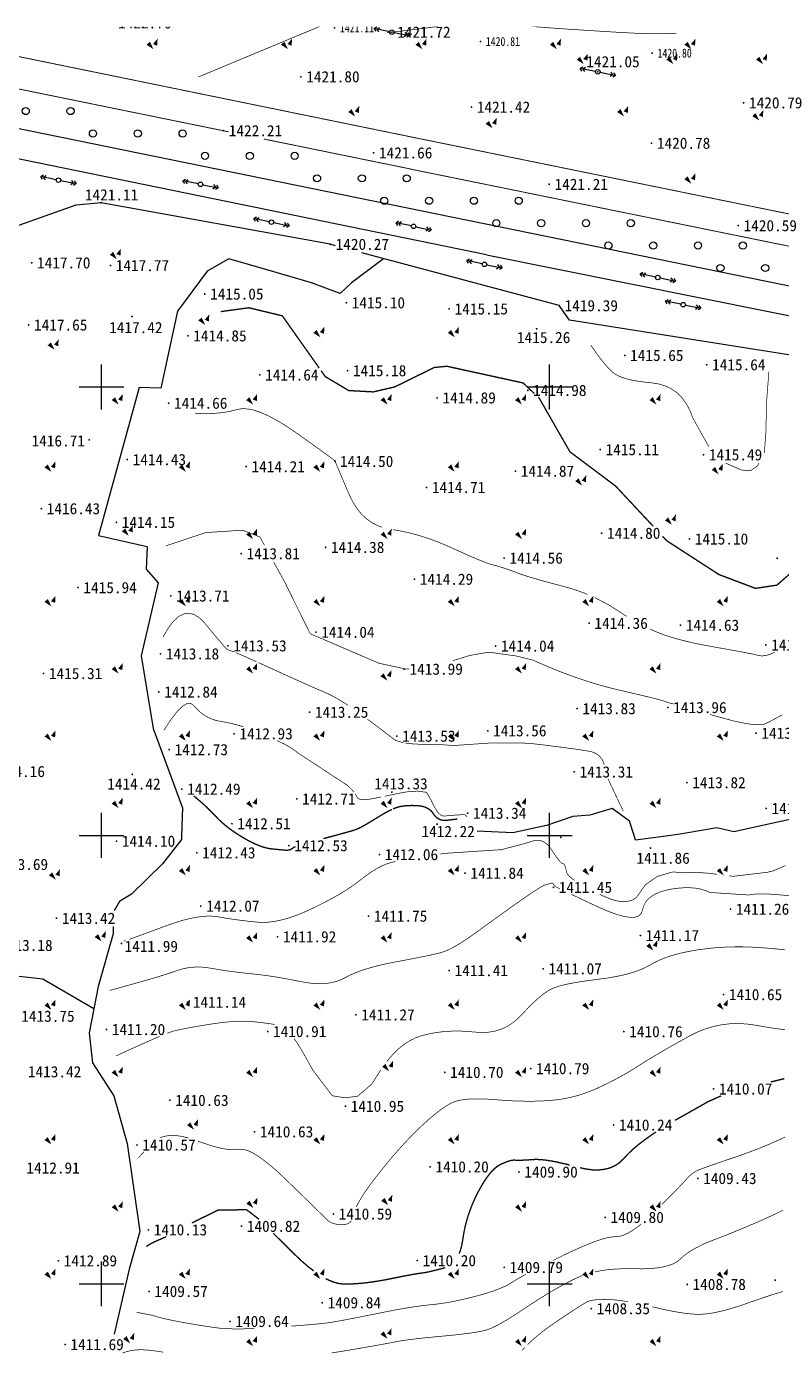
# Model space of a CAD drawing. Header units: inches. Extents: x -2316 to 955, y -265 to 742.
# Drawn here: x 313.5 to 482, y 446.5 to 742 of the extents above; entities that cross this region are included whole.
import ezdxf
from ezdxf.enums import TextEntityAlignment as Align
from ezdxf.xclip import XClip

# ---------------------------------------------------------------- set-up
doc = ezdxf.new("R2010")
doc.units = ezdxf.units.IN
doc.header["$LTSCALE"] = 1000
doc.header["$MEASUREMENT"] = 0
doc.header["$XCLIPFRAME"] = 0
doc.layers.add('GCD', color=8, linetype='Continuous')
doc.layers.add('周边地形图', color=8, linetype='Continuous')
doc.styles.add('HZ', font='', dxfattribs={"width": 0.8})
doc.styles.get("Standard").update_dxf_attribs({"font": ''})
doc.styles.get('HZ').set_extended_font_data('SimSun')
doc.styles.get('Standard').set_extended_font_data('SimSun')

# ---------------------------------------------------------------- blocks, each defined once
blk = doc.blocks.new('gc013a')
at = {"linetype": 'Continuous'}
blk.add_line((0.5, 0), (4, 0), dxfattribs=at)
at = {"linetype": 'Continuous', "flags": 128}
for points in [[(2.88, 0.5), (3.38, 0), (2.88, -0.5)], [(3.5, 0.5), (4, 0), (3.5, -0.5)]]:
    blk.add_lwpolyline(points, dxfattribs=at)
blk = doc.blocks.new('gc170')
at = {"linetype": 'Continuous'}
blk.add_circle((0, 0), 0.5, dxfattribs=at)
blk = doc.blocks.new('gc090')
for points in [[(-1.02, 0.41, 1, 0, 0), (0.15, -0.9, 0, 0, 0)], [(1.07, 1.45, 0, 1, 0), (0.52, 0.05, 1, 1, 0)]]:
    blk.add_lwpolyline(points, format="xyseb")
blk = doc.blocks.new('gc122')
blk.add_circle((0, 0), 0.8)
blk = doc.blocks.new('GC200')
at = {"linetype": 'Continuous', "const_width": 0.2, "flags": 128}
blk.add_lwpolyline([(-0.1, 0, 1), (0.1, 0, 1)], format="xyb", close=True, dxfattribs=at)
blk = doc.blocks.new('xzdxt')
at = {"layer": '周边地形图'}
for p, q in [((-48.25, 24.5), (-48.25, 34.5)), ((51.75, 24.5), (51.75, 34.5)), ((-53.25, 29.5), (-43.25, 29.5)), ((46.75, 29.5), (56.75, 29.5)), ((-48.25, -75.5), (-48.25, -65.5)), ((51.75, -75.5), (51.75, -65.5)), ((-53.25, -70.5), (-43.25, -70.5)), ((46.75, -70.5), (56.75, -70.5)), ((-48.25, -175.5), (-48.25, -165.5)), ((51.75, -175.5), (51.75, -165.5)), ((-53.25, -170.5), (-43.25, -170.5)), ((46.75, -170.5), (56.75, -170.5))]:
    blk.add_line(p, q, dxfattribs=at)
for points, const_width in [([(-26.62, 98.63), (10.5, 114.07), (68.3, 131.17)], 0.15), ([(60.94, 38.83), (61.61, 37.85), (62.25, 36.94), (62.88, 36.1), (63.48, 35.33), (64.06, 34.62), (64.62, 33.98), (65.16, 33.4), (65.67, 32.9), (66.25, 32.44), (66.98, 32.03), (67.86, 31.66), (68.89, 31.33), (70.07, 31.04), (71.39, 30.79), (72.87, 30.59), (74.49, 30.42), (76.12, 30.17), (77.62, 29.71), (78.97, 29.05), (80.19, 28.18), (81.28, 27.09), (82.22, 25.81), (83.03, 24.31), (83.7, 22.6), (84.4, 21.32)], 0.15), ([(99.65, 14.76), (99.99, 19.21), (100.16, 26.22), (100.67, 32.89)], 0.15), ([(84.4, 21.32), (87.24, 16.24)], 0.15), ([(91.05, 12.51), (94.58, 10.97), (96.57, 10.83), (98.11, 11.86), (98.46, 12.51)], 0.15), ([(-33.9, -5.95), (-24.97, -2.97), (-16.8, -2.44), (-12.89, -3.95), (-11.87, -5.8)], 0.15), ([(-9.81, -9.55), (-7, -14.65)], 0.15), ([(-7.05, -14.65), (-1.66, -25.54), (1.06, -26.7)], 0.15), ([(-34.49, -26.22), (-33.34, -24.26), (-32.19, -22.75), (-31.03, -21.7), (-29.86, -21.1), (-28.69, -20.96), (-27.5, -21.28), (-26.31, -22.05), (-25.11, -23.27), (-23.99, -24.63), (-23, -25.81), (-22.16, -26.81), (-21.47, -27.63), (-20.92, -28.27), (-20.51, -28.73), (-20.25, -29.01), (-20.14, -29.11), (-20.08, -29.12), (-20.01, -29.14), (-19.91, -29.16), (-19.79, -29.2), (-19.65, -29.24), (-19.48, -29.29), (-19.3, -29.35), (-19.09, -29.42), (-18.75, -29.54), (-18.56, -29.62)], 0.15), ([(1.16, -26.74), (13.97, -32.23)], 0.15), ([(-18.21, -29.77), (-18.18, -29.78), (-17.37, -30.13), (-16.32, -30.58), (-15.04, -31.16), (-13.67, -31.77)], 0.15), ([(-13.2, -31.98), (-11.77, -32.63), (-9.79, -33.53), (-7.76, -34.45), (-5.91, -35.29), (-4.22, -36.05), (-2.69, -36.74), (-1.33, -37.34), (-0.14, -37.86), (0.89, -38.31), (1.75, -38.68), (2.57, -39.04), (3.45, -39.49), (4.39, -40.02), (5.4, -40.62), (6.48, -41.31), (6.72, -41.47)], 0.15), ([(13.74, -32.13), (19.81, -33.42), (20.44, -33.39)], 0.15), ([(30.16, -31.55), (33.9, -30.38), (38.14, -29.64), (44.33, -30.49), (48.1, -31.44)], 0.15), ([(48.1, -31.44), (49.6, -32.11), (51.88, -33.08), (54.15, -34), (56.41, -34.85), (58.67, -35.64), (60.91, -36.37), (63.15, -37.04), (65.38, -37.64), (67.6, -38.18), (69.7, -38.66), (71.54, -39.09), (73.14, -39.47), (74.49, -39.8), (75.59, -40.07), (76.43, -40.3), (77.03, -40.47), (77.38, -40.58), (77.6, -40.67), (77.81, -40.75), (78.01, -40.82), (78.2, -40.88), (78.38, -40.94), (78.55, -40.98), (78.71, -41.02), (78.86, -41.05), (79.14, -41.12), (79.6, -41.24)], 0.15), ([(87.55, -43.53), (88.68, -43.86), (90.88, -44.47), (92.85, -44.98), (94.6, -45.37), (96.12, -45.64), (97.41, -45.8), (98.48, -45.84), (99.32, -45.76), (99.94, -45.58), (100.55, -45.27), (101.37, -44.84), (102.41, -44.29), (103.66, -43.62)], 0.15), ([(-34.28, -47.02), (-32.77, -44.72), (-31.43, -42.98), (-30.25, -41.78), (-29.23, -41.14), (-28.38, -41.04), (-27.69, -41.5), (-27.07, -42.2), (-26.42, -42.82), (-25.75, -43.37), (-25.06, -43.84), (-24.34, -44.24), (-23.6, -44.57), (-22.83, -44.82), (-22.04, -45), (-21.25, -45.14), (-20.51, -45.28), (-19.81, -45.43), (-19.15, -45.57), (-18.53, -45.72), (-17.95, -45.87), (-17.41, -46.02), (-16.91, -46.17), (-16.59, -46.28)], 0.15), ([(11.07, -44.57), (11.34, -44.77), (12.45, -45.59), (13.41, -46.31), (14.24, -46.93), (14.93, -47.46), (15.49, -47.88), (15.91, -48.21), (16.19, -48.43)], 0.15), ([(-9.04, -49.38), (-7.65, -50.03), (-6.39, -50.72), (-5.27, -51.44), (-4.39, -52.12)], 0.15), ([(16.19, -48.43), (17.38, -49.32), (19.04, -49.82)], 0.15), ([(19.04, -49.82), (19.12, -49.83)], 0.15), ([(19.54, -49.91), (19.75, -49.94), (20.69, -50.05), (21.86, -50.13), (23.27, -50.2), (24.9, -50.24), (26.76, -50.26), (28.61, -50.32), (30.23, -50.47), (30.49, -50.51)], 0.15), ([(30.23, -50.47), (38.85, -49.87), (44.77, -49.9)], 0.15), ([(44.77, -49.9), (45.34, -49.9), (46.68, -49.95), (48.24, -50.08), (50, -50.28), (51.8, -50.51), (53.45, -50.72), (54.97, -50.92), (56.33, -51.1), (57.56, -51.27), (58.65, -51.43), (59.59, -51.57), (60.39, -51.7), (61.08, -51.85), (61.7, -52.06), (62.25, -52.34), (62.72, -52.68), (63.13, -53.09), (63.46, -53.56), (63.72, -54.09), (63.91, -54.69), (63.93, -54.79)], 0.15), ([(-4.39, -52.12), (6.52, -59.27), (7.04, -59.73), (7.49, -60.17), (7.87, -60.58), (8.07, -60.81)], 0.15), ([(64.79, -57.89), (64.84, -58.04), (68.2, -65.15)], 0.15), ([(-27.65, -61.72), (-27.48, -61.86), (-26.85, -62.37), (-26.23, -62.89), (-25.61, -63.44), (-25, -63.99), (-24.4, -64.56), (-23.8, -65.15), (-23.21, -65.75), (-22.62, -66.37), (-22.02, -66.99), (-21.37, -67.59), (-20.68, -68.2), (-19.94, -68.79), (-19.15, -69.37), (-18.32, -69.94), (-17.46, -70.5)], 0.3), ([(8.35, -61.18), (8.44, -61.3), (8.62, -61.61), (8.74, -61.9), (8.88, -62.14), (9.12, -62.32), (9.48, -62.45), (9.95, -62.51), (10.53, -62.52), (11.22, -62.46), (12.01, -62.35), (12.92, -62.18), (13.84, -61.99), (14.12, -61.94)], 0.15), ([(14.92, -61.77), (15.4, -61.67), (16.05, -61.54), (16.6, -61.43), (16.92, -61.36)], 0.15), ([(16.92, -61.36), (19.69, -60.81), (22.24, -60.62), (24.28, -60.89)], 0.15), ([(24.28, -60.89), (25.3, -62.65), (25.46, -63), (25.63, -63.34), (25.81, -63.68), (25.99, -64.02), (26.18, -64.35), (26.38, -64.68), (26.58, -65.01), (26.79, -65.31), (27.01, -65.57), (27.23, -65.78), (27.45, -65.95), (27.68, -66.08), (27.91, -66.16), (28.15, -66.19), (28.39, -66.18), (28.64, -66.15), (28.9, -66.12), (29.17, -66.09), (29.46, -66.07), (29.75, -66.04), (30.06, -66.02), (30.38, -66), (30.71, -65.98), (31.03, -65.96), (31.31, -65.95), (31.55, -65.93), (31.75, -65.91), (31.91, -65.89), (32.03, -65.87), (32.11, -65.85), (32.16, -65.83), (32.19, -65.81), (32.23, -65.8), (32.28, -65.79), (32.34, -65.79), (32.42, -65.8), (32.51, -65.81), (32.61, -65.82), (32.72, -65.84), (32.84, -65.89), (32.96, -65.97), (33.1, -66.09), (33.25, -66.25), (33.33, -66.36)], 0.15), ([(3.96, -70.5), (4.92, -70.24), (5.92, -69.96), (6.76, -69.73), (7.45, -69.53), (7.99, -69.37), (8.39, -69.24), (8.74, -69.11), (9.15, -68.92), (9.63, -68.69), (10.18, -68.39), (10.79, -68.05), (11.47, -67.65), (12.21, -67.2), (13.02, -66.7), (13.83, -66.2), (14.6, -65.74), (15.31, -65.35), (15.97, -65), (16.55, -64.72)], 0.3), ([(16.8, -64.61), (17.13, -64.47), (17.63, -64.28), (18.08, -64.15), (18.52, -64.05), (18.98, -63.97), (19.47, -63.91), (19.98, -63.87), (20.51, -63.84), (21.07, -63.83), (21.66, -63.84), (22.26, -63.87), (22.86, -63.93), (23.42, -64.04), (23.93, -64.19), (24.4, -64.4), (24.82, -64.65), (25.2, -64.95), (25.54, -65.3), (25.83, -65.7), (26.11, -66.09), (26.43, -66.43), (26.77, -66.69), (27.15, -66.9), (27.55, -67.05), (27.99, -67.14), (28.45, -67.16), (28.95, -67.13), (29.43, -67.06), (29.87, -67.01), (30.26, -66.96), (30.61, -66.92), (30.91, -66.88), (31.16, -66.86)], 0.3), ([(-17.46, -70.5), (-17.45, -70.51), (-16.53, -71.06), (-15.6, -71.58), (-14.72, -72.04), (-13.88, -72.44), (-13.08, -72.78), (-12.32, -73.05), (-11.6, -73.26), (-10.92, -73.42), (-10.29, -73.51), (-9.7, -73.56), (-9.17, -73.61), (-8.69, -73.66), (-8.28, -73.7), (-7.92, -73.73), (-7.61, -73.76), (-7.37, -73.78), (-7.18, -73.8), (-7.03, -73.81), (-6.88, -73.82), (-6.73, -73.81), (-6.59, -73.79), (-6.46, -73.77), (-6.34, -73.74), (-6.22, -73.7), (-6.1, -73.65), (-5.99, -73.6), (-5.89, -73.54), (-5.79, -73.49), (-5.69, -73.43), (-5.59, -73.37), (-5.5, -73.31), (-5.42, -73.24), (-5.33, -73.18), (-5.16, -73.09), (-4.94, -73.01)], 0.3), ([(1.28, -71.23), (2.49, -70.9), (3.78, -70.55), (3.96, -70.5)], 0.3), ([(87.45, -83.22), (96.2, -83.79), (96.96, -83.65), (97.9, -83.57), (99.02, -83.54), (100.34, -83.56), (101.84, -83.65), (103.53, -83.79), (105.4, -83.99)], 0.15), ([(27.37, -74.66), (28.17, -74.52), (41.14, -73.67)], 0.15), ([(40.77, -73.81), (41.14, -73.67), (41.88, -73.44), (42.61, -73.24), (43.33, -73.07), (44.04, -72.89), (44.74, -72.7), (45.42, -72.52), (46.08, -72.33), (46.74, -72.14), (47.37, -71.95), (48, -71.75), (48.6, -71.61), (49.19, -71.59), (49.75, -71.67), (50.3, -71.88), (50.82, -72.19), (51.33, -72.62), (51.81, -73.17), (52.27, -73.82), (52.7, -74.49), (53.1, -75.08), (53.46, -75.58), (53.77, -75.99), (54.05, -76.31), (54.3, -76.55), (54.5, -76.7), (54.66, -76.77), (54.8, -76.82), (54.93, -76.91), (55.05, -77.06), (55.16, -77.26), (55.26, -77.51), (55.34, -77.82), (55.42, -78.17), (55.48, -78.57), (55.66, -79.03), (56.09, -79.56), (56.75, -80.14), (57.31, -80.54)], 0.15), ([(100.3, -78.73), (101.58, -78.42), (102.97, -77.85), (104.38, -77.2)], 0.15), ([(-39.6, -92.79), (-39.49, -92.75), (-38.21, -92.28), (-36.79, -91.76), (-35.22, -91.18), (-33.5, -90.55), (-31.75, -89.94), (-30.1, -89.44), (-28.55, -89.04), (-27.09, -88.75), (-25.74, -88.57), (-24.48, -88.49), (-23.32, -88.52), (-22.26, -88.65), (-21.24, -88.83), (-20.19, -89.01), (-19.12, -89.17), (-18.03, -89.32), (-16.91, -89.47), (-15.77, -89.61), (-14.6, -89.73), (-13.41, -89.85), (-12.17, -89.91), (-10.86, -89.84), (-9.47, -89.65), (-8.01, -89.34), (-6.48, -88.92), (-4.87, -88.37), (-3.2, -87.7), (-1.44, -86.91), (0.29, -86.06), (1.93, -85.23), (3.45, -84.41), (4.87, -83.6), (6.19, -82.8), (7.4, -82.01), (8.51, -81.23), (9.51, -80.46), (10.44, -79.73), (11.34, -79.08), (12.21, -78.49), (13.05, -77.98), (13.86, -77.54), (14.63, -77.17), (15.37, -76.87), (16.08, -76.64), (16.82, -76.45), (17.38, -76.32)], 0.15), ([(62.92, -83.64), (63.73, -84.03), (65.62, -84.79), (67.3, -85.21), (68.77, -85.28), (70.03, -85.01), (71.07, -84.4), (73.11, -81.52), (75.77, -79.65), (79.06, -78.68)], 0.15), ([(79.06, -78.68), (86.51, -78.86), (89.12, -79.18)], 0.15), ([(91.8, -79.51), (92.72, -79.62), (100.3, -78.73)], 0.15), ([(-46.42, -105.07), (-43.7, -104.33), (-41.23, -103.64), (-38.99, -103.01), (-37.01, -102.44), (-35.26, -101.92), (-33.76, -101.45), (-32.5, -101.04), (-31.48, -100.68), (-30.58, -100.39), (-29.66, -100.15), (-28.72, -99.99), (-27.77, -99.89), (-26.8, -99.85), (-25.81, -99.88), (-24.81, -99.97), (-23.79, -100.13), (-22.75, -100.31), (-21.68, -100.49), (-20.59, -100.65), (-19.48, -100.81), (-18.34, -100.96), (-17.17, -101.11), (-15.98, -101.24), (-14.77, -101.36), (-13.52, -101.5), (-12.24, -101.65), (-10.92, -101.83), (-9.56, -102.04), (-8.16, -102.27), (-6.73, -102.53), (-5.26, -102.81), (-3.75, -103.11), (-2.25, -103.37), (-0.84, -103.53), (0.51, -103.58), (1.78, -103.52), (2.97, -103.36), (4.1, -103.09), (5.14, -102.72), (6.12, -102.24), (7.11, -101.72), (8.22, -101.22), (9.43, -100.75), (10.76, -100.3), (12.21, -99.88), (13.76, -99.48), (15.43, -99.1), (17.2, -98.75), (18.97, -98.42), (20.59, -98.11), (22.07, -97.82), (23.4, -97.56), (24.6, -97.31), (25.65, -97.08), (26.56, -96.87), (27.33, -96.69), (28.06, -96.46), (28.87, -96.14), (29.76, -95.72), (30.72, -95.2), (31.76, -94.59), (32.88, -93.88), (34.07, -93.07), (35.34, -92.16), (36.64, -91.21), (37.93, -90.28), (39.2, -89.36), (40.45, -88.46), (41.69, -87.57), (42.91, -86.7), (44.12, -85.85), (45.31, -85.01), (46.43, -84.23), (47.44, -83.54), (48.33, -82.95), (49.1, -82.46), (49.75, -82.06), (50.29, -81.76), (50.7, -81.56), (51, -81.45), (51.23, -81.4), (51.43, -81.35), (51.61, -81.3), (51.77, -81.26), (51.9, -81.23), (52.02, -81.2), (52.11, -81.17), (52.18, -81.15), (52.23, -81.14), (52.28, -81.14), (52.33, -81.14), (52.38, -81.16), (52.43, -81.19), (52.48, -81.23), (52.52, -81.28), (52.56, -81.34), (52.6, -81.4), (52.64, -81.45), (52.67, -81.5), (52.7, -81.54), (52.73, -81.57), (52.75, -81.59), (52.77, -81.6), (52.78, -81.61), (52.79, -81.61), (52.81, -81.62), (52.82, -81.63), (52.83, -81.65), (52.83, -81.68), (52.84, -81.7), (52.85, -81.74), (52.86, -81.77), (53.01, -81.88), (53.46, -82.12), (54.06, -82.42)], 0.15), ([(56.59, -83.64), (58.22, -84.41), (60.15, -85.32), (62.38, -86.37), (64.62, -87.35), (66.58, -88.08), (68.26, -88.55), (69.66, -88.78), (70.78, -88.74), (71.63, -88.46), (72.2, -87.92), (72.48, -87.13), (72.72, -86.25), (73.12, -85.46), (73.68, -84.75), (74.42, -84.12), (75.32, -83.58), (76.38, -83.13), (77.62, -82.75), (79.02, -82.46), (80.46, -82.27), (81.82, -82.17), (83.09, -82.17), (84.27, -82.26), (85.37, -82.46), (86.38, -82.75), (87.31, -83.14), (87.45, -83.22)], 0.15), ([(-43.38, -94.09), (-42.81, -93.94)], 0.15), ([(-42.01, -93.69), (-39.49, -92.75)], 0.15), ([(15.46, -120.9), (15.81, -120.44), (16.98, -119.12), (18.19, -117.97), (19.43, -117), (20.7, -116.2), (22.01, -115.58), (23.35, -115.12), (24.72, -114.79), (26.12, -114.52), (27.54, -114.32), (28.99, -114.19), (30.47, -114.13), (31.97, -114.14), (33.51, -114.22), (35.06, -114.36), (36.6, -114.46), (38.07, -114.39), (39.47, -114.16), (40.81, -113.77), (42.07, -113.21), (43.27, -112.49), (44.4, -111.6), (45.46, -110.56), (46.47, -109.48), (47.42, -108.5), (48.32, -107.63), (49.17, -106.85), (49.97, -106.18), (50.72, -105.62), (51.41, -105.15), (52.06, -104.79), (52.77, -104.48), (53.65, -104.18), (54.7, -103.89), (55.92, -103.62), (57.31, -103.35), (58.87, -103.09), (60.61, -102.84), (62.51, -102.59), (64.44, -102.34), (66.23, -102.04), (67.9, -101.7), (69.43, -101.31), (70.82, -100.89), (72.09, -100.42), (73.23, -99.91), (74.23, -99.36), (75.21, -98.81), (76.29, -98.29), (77.46, -97.82), (78.72, -97.38), (80.08, -96.99), (81.53, -96.63), (83.08, -96.32), (84.71, -96.04), (86.4, -95.81), (88.09, -95.62), (89.78, -95.48), (91.47, -95.39), (93.16, -95.35), (94.86, -95.35), (96.56, -95.4), (98.26, -95.49), (99.91, -95.61), (101.45, -95.74), (102.89, -95.87), (104.23, -96.01)], 0.15), ([(-33.54, -114.62), (-32.82, -114.35), (-32.17, -114.14), (-31.59, -114), (-30.9, -113.84), (-30.08, -113.67), (-29.14, -113.48), (-28.07, -113.29), (-26.88, -113.08), (-25.57, -112.86), (-24.14, -112.63), (-22.68, -112.41), (-21.3, -112.23), (-19.99, -112.09), (-18.75, -112), (-17.59, -111.94), (-16.51, -111.93), (-15.5, -111.96), (-14.56, -112.02), (-13.68, -112.11), (-12.84, -112.21), (-12.04, -112.31), (-11.29, -112.41), (-10.57, -112.51), (-9.89, -112.62), (-9.68, -112.66)], 0.15), ([(-9.68, -112.66), (-9.56, -112.68)], 0.15), ([(81.92, -115.81), (82.95, -115.24), (84.72, -114.36), (86.51, -113.65), (88.34, -113.1), (90.18, -112.72), (92.05, -112.5), (93.95, -112.45), (95.87, -112.57), (97.82, -112.85), (99.69, -113.18), (101.38, -113.46), (102.9, -113.67), (104.24, -113.82)], 0.15), ([(-44.96, -119.65), (-42.41, -118.48), (-40.13, -117.45), (-38.12, -116.56), (-36.39, -115.8), (-35.27, -115.32)], 0.15), ([(-5.28, -115.78), (-4.56, -116.81), (-3.75, -118.11), (-2.9, -119.58), (-2.06, -121.09), (-1.27, -122.51), (-1.04, -122.91), (3.27, -128.57), (6.22, -129.02), (8.92, -128.65), (12.06, -125.97), (12.53, -125.24), (13.56, -123.59), (14.12, -122.76)], 0.15), ([(8.61, -153.37), (9.01, -152.56), (9.6, -151.53), (10.33, -150.38), (11.21, -149.1), (12.24, -147.7), (13.41, -146.18), (14.65, -144.63), (15.86, -143.14), (17.05, -141.73), (18.23, -140.39), (19.38, -139.12), (20.52, -137.92), (21.63, -136.78), (22.73, -135.72), (23.78, -134.73), (24.79, -133.83), (25.75, -133.02), (26.65, -132.29), (27.5, -131.64), (28.3, -131.08), (29.05, -130.6), (29.75, -130.21), (30.49, -129.9), (31.37, -129.64), (32.39, -129.45), (33.55, -129.32), (34.84, -129.26), (36.27, -129.25), (37.85, -129.31), (39.56, -129.43), (41.31, -129.56), (43, -129.67), (44.64, -129.74), (46.23, -129.77), (47.75, -129.78), (49.23, -129.75), (50.64, -129.69), (52, -129.6), (53.33, -129.46), (54.64, -129.27), (55.94, -129.02), (57.23, -128.72), (58.5, -128.36), (59.76, -127.95), (61.01, -127.47), (62.25, -126.95), (63.47, -126.38), (64.67, -125.8), (65.86, -125.2), (67.03, -124.58), (68.18, -123.94), (69.32, -123.28), (70.44, -122.61), (71.54, -121.91), (72.67, -121.19), (73.89, -120.44), (75.19, -119.66), (76.58, -118.84), (78.04, -117.99), (79.59, -117.11), (81.23, -116.19), (81.92, -115.81)], 0.15), ([(81.92, -115.81), (81.92, -115.81)], 0.15), ([(101.08, -125.48), (102.27, -125.2), (104.12, -124.74)], 0.3), ([(79.71, -134.05), (87.11, -129.88), (90.01, -128.58)], 0.3), ([(76.8, -152.82), (77.87, -151.74), (78.95, -150.65), (79.88, -149.7), (80.67, -148.89), (81.31, -148.22), (81.8, -147.69), (82.15, -147.3), (82.43, -146.99), (82.7, -146.7), (82.96, -146.44), (83.22, -146.2), (83.48, -145.98), (83.73, -145.79), (83.98, -145.62), (84.22, -145.47), (84.55, -145.3), (85.04, -145.09), (85.71, -144.83), (86.55, -144.52), (87.57, -144.15), (88.75, -143.74), (90.11, -143.28), (91.63, -142.76), (93.21, -142.23), (94.72, -141.7), (96.16, -141.18), (97.53, -140.67), (98.82, -140.16), (100.05, -139.66), (101.21, -139.17), (102.3, -138.68), (103.32, -138.21), (104.29, -137.76)], 0.15), ([(-35.2, -137.99), (-34.85, -137.82), (-33.84, -137.53), (-32.7, -137.41), (-31.46, -137.45), (-30.09, -137.66), (-28.8, -137.99)], 0.15), ([(-26.74, -138.68), (-25.42, -139.15), (-23.94, -139.63), (-22.57, -140.02), (-21.32, -140.31), (-20.19, -140.5), (-19.17, -140.6), (-18.26, -140.61), (-17.48, -140.52), (-16.67, -140.5), (-15.71, -140.75), (-14.59, -141.25), (-13.33, -142.01), (-11.91, -143.02), (-10.33, -144.29), (-8.6, -145.82), (-6.72, -147.6), (-4.87, -149.4), (-3.23, -151), (-1.8, -152.4), (-0.58, -153.59), (0.42, -154.57), (1.21, -155.34), (1.79, -155.91), (2.16, -156.27), (2.44, -156.51), (2.76, -156.72), (3.12, -156.9), (3.52, -157.05), (3.96, -157.16), (4.43, -157.24), (4.95, -157.29), (5.5, -157.3), (6.05, -157.27), (6.53, -157.16), (6.95, -156.97), (7.31, -156.71), (7.52, -156.47)], 0.15), ([(58.52, -144.6), (59.67, -144.87), (61.25, -145.08), (62.71, -145.11), (64.06, -144.95), (65.3, -144.62), (66.42, -144.1), (67.43, -143.41), (68.32, -142.53), (69.23, -141.55), (70.29, -140.54), (71.5, -139.51), (72.86, -138.46), (74.37, -137.38), (75.5, -136.63)], 0.3), ([(-39.95, -142.39), (-39.78, -142.18), (-39.53, -141.91), (-39.22, -141.57), (-38.83, -141.16), (-38.76, -141.09)], 0.15), ([(38.67, -145.62), (38.83, -145.43), (39.43, -144.83), (40.01, -144.35), (40.59, -144), (41.14, -143.72), (41.66, -143.49), (42.15, -143.29), (42.6, -143.14), (43.01, -143.02), (43.39, -142.95), (43.73, -142.91), (44.04, -142.92), (44.36, -142.94), (44.73, -142.94), (45.16, -142.94), (45.64, -142.93), (46.17, -142.91), (46.76, -142.88), (47.4, -142.83), (48.1, -142.78), (48.88, -142.76), (49.8, -142.8), (50.84, -142.91), (52.01, -143.09), (53.31, -143.33), (54.74, -143.65), (56.22, -144.01)], 0.3), ([(31.55, -163.77), (31.83, -163.09), (32.14, -161.94), (32.37, -160.67), (32.58, -159.32), (32.84, -157.99), (33.17, -156.67), (33.55, -155.36), (34, -154.06), (34.5, -152.77), (35.07, -151.49), (35.69, -150.22), (36.34, -149.02), (36.98, -147.94), (37.61, -146.98), (38.22, -146.15), (38.67, -145.62)], 0.3), ([(-28.05, -156.9), (-22.21, -154.06), (-15.88, -153.97)], 0.3), ([(-15.88, -153.97), (-13.08, -156.11)], 0.3), ([(61.8, -167.86), (63.17, -167.58), (64.85, -167.34), (66.63, -167.19), (68.49, -167.12), (70.45, -167.14), (72.37, -167.16), (74.11, -167.1), (75.68, -166.96), (77.07, -166.73), (78.28, -166.42), (79.32, -166.04), (80.18, -165.56), (80.86, -165.01), (81.5, -164.42), (82.23, -163.85), (83.05, -163.29), (83.95, -162.74), (84.95, -162.2), (86.04, -161.67), (87.21, -161.16), (88.48, -160.66), (89.79, -160.16), (91.09, -159.65), (92.4, -159.13), (93.7, -158.6), (95.01, -158.06), (96.31, -157.51), (97.61, -156.95), (98.91, -156.38), (100.14, -155.83), (101.26, -155.32), (102.25, -154.86), (103.12, -154.43), (103.86, -154.05)], 0.15), ([(-9.93, -159.21), (-9.77, -159.37), (-8.43, -160.69), (-6.94, -162.17), (-5.31, -163.78), (-3.63, -165.37), (-2.03, -166.75), (-0.88, -167.63)], 0.3), ([(52.5, -165.29), (54.51, -164.29), (56.66, -163.27), (58.63, -162.38), (60.41, -161.63), (62, -161.02), (63.4, -160.55), (64.62, -160.22), (65.66, -160.04), (66.5, -159.99), (67.3, -159.92), (68.18, -159.67), (69.15, -159.24), (70.21, -158.62), (71.35, -157.82), (72.08, -157.23)], 0.15), ([(-38.21, -162.22), (-38.03, -162.05), (-37.74, -161.84), (-37.32, -161.6), (-36.79, -161.33), (-36.14, -161.02), (-35.37, -160.67), (-34.49, -160.29), (-33.8, -160)], 0.3), ([(-5.87, -179.93), (-4.7, -179.85), (-2.89, -179.71), (-1.26, -179.57), (0.18, -179.43), (1.43, -179.3), (2.5, -179.16), (3.37, -179.03), (4.22, -178.88), (5.2, -178.71), (6.3, -178.5), (7.54, -178.26), (8.9, -178), (10.4, -177.7), (12.02, -177.38), (13.78, -177.02), (15.55, -176.67), (17.23, -176.35), (18.81, -176.06), (20.3, -175.81), (21.7, -175.6), (23, -175.41), (24.21, -175.27), (25.32, -175.15), (26.41, -175.04), (27.55, -174.89), (28.73, -174.71), (29.95, -174.49), (31.22, -174.23), (32.54, -173.95), (33.89, -173.62), (35.3, -173.26), (36.67, -172.88), (37.93, -172.51), (39.09, -172.13), (40.14, -171.75), (41.08, -171.37), (41.92, -170.99), (42.64, -170.61), (43.27, -170.22), (43.94, -169.8), (44.82, -169.28), (45.91, -168.67), (46.44, -168.39)], 0.15), ([(1.8, -169.33), (2.31, -169.61), (3.6, -170.14), (4.82, -170.45), (5.97, -170.56), (7.09, -170.54), (8.26, -170.49), (9.47, -170.4), (10.73, -170.27), (12.02, -170.11), (13.35, -169.9), (14.73, -169.67), (16.14, -169.39), (17.51, -169.12), (18.73, -168.87), (19.82, -168.66), (20.76, -168.49), (21.56, -168.34), (22.21, -168.23), (22.73, -168.16), (23.1, -168.11), (23.44, -168.07), (23.86, -168), (24.36, -167.91), (24.93, -167.79), (25.58, -167.64), (26.3, -167.46), (27.11, -167.26), (27.99, -167.03), (28.43, -166.87)], 0.3), ([(-43.5, -185.93), (-42.74, -185.65), (-41.92, -185.45), (-41.04, -185.3), (-40.09, -185.22), (-39.08, -185.21), (-38, -185.26), (-36.86, -185.38), (-35.66, -185.56), (-34.42, -185.75)], 0.15), ([(3.09, -185.91), (4.92, -185.63), (6.81, -185.32), (8.66, -185), (10.35, -184.71), (11.9, -184.44), (13.29, -184.2), (14.54, -183.97), (15.63, -183.77), (16.57, -183.59), (17.36, -183.44), (18.14, -183.29), (19.06, -183.14), (20.13, -182.99), (21.33, -182.84), (22.67, -182.68), (24.16, -182.52), (25.78, -182.36), (27.54, -182.2), (29.3, -182.03), (30.91, -181.87), (32.37, -181.7), (33.68, -181.53), (34.83, -181.37), (35.84, -181.2), (36.7, -181.03), (37.4, -180.87), (38.09, -180.65), (38.89, -180.32), (39.81, -179.88), (40.84, -179.33), (41.98, -178.67), (43.24, -177.9), (44.61, -177.02), (46.1, -176.04), (47.63, -175.02), (49.12, -174.06), (50.57, -173.15), (52, -172.29), (53.39, -171.49), (54.74, -170.74), (56.06, -170.04), (57.35, -169.39), (58.67, -168.81), (59.12, -168.65)], 0.15), ([(74.65, -175.61), (75.03, -175.7), (76.6, -176.08), (78.08, -176.4), (79.47, -176.67), (80.78, -176.89), (82, -177.07), (83.14, -177.19), (84.19, -177.27), (85.15, -177.29), (86.12, -177.26), (87.17, -177.15), (88.31, -176.97), (89.53, -176.72), (90.84, -176.4), (92.24, -176.01), (93.73, -175.55), (95.3, -175.02), (96.83, -174.48), (98.2, -174.01), (99.4, -173.6), (100.44, -173.25), (101.31, -172.96), (102.02, -172.74), (102.56, -172.58), (102.94, -172.48), (103.23, -172.41), (103.51, -172.3), (103.78, -172.18)], 0.15), ([(46.8, -184.08), (47.67, -183.25), (48.64, -182.4), (49.71, -181.53), (50.86, -180.64), (52.11, -179.73), (53.45, -178.8), (54.77, -177.92), (55.96, -177.13), (57, -176.44), (57.91, -175.85), (58.69, -175.36), (59.32, -174.97), (59.82, -174.68), (60.19, -174.48), (60.52, -174.35), (60.93, -174.23), (61.42, -174.14), (61.98, -174.07), (62.62, -174.03), (63.33, -174), (64.12, -173.99), (64.98, -174.01), (65.93, -174.06), (66.97, -174.16), (68.09, -174.3), (69.24, -174.48)], 0.15), ([(-40.41, -176.84), (-36.62, -177.59), (-35.79, -177.86), (-34.79, -178.13), (-33.62, -178.4), (-32.28, -178.69), (-30.76, -178.98), (-29.07, -179.28), (-27.39, -179.57), (-25.89, -179.81), (-24.59, -180.02), (-23.47, -180.18), (-22.54, -180.31), (-21.8, -180.4), (-21.25, -180.45), (-20.88, -180.45), (-20.62, -180.44), (-20.36, -180.44), (-20.1, -180.44), (-19.86, -180.45), (-19.61, -180.47), (-19.38, -180.49), (-19.15, -180.52), (-18.92, -180.55), (-18.57, -180.58), (-17.97, -180.58), (-17.1, -180.56), (-15.98, -180.52), (-14.59, -180.46), (-14.14, -180.43)], 0.15), ([(45.59, -185.37), (46, -184.9), (46.18, -184.72)], 0.15)]:
    blk.add_lwpolyline(points, dxfattribs=dict(at, const_width=const_width))
at = {"layer": '周边地形图', "flags": 128}
for points, const_width in [([(15.47, 108.48), (19.82, 109), (23.63, 109.47), (26.9, 109.9), (29.63, 110.29)], 0.15), ([(45.69, 110.08), (48.67, 109.82), (52.12, 109.55), (56.04, 109.28), (59.96, 109.03), (63.4, 108.81), (66.35, 108.63), (68.82, 108.5), (70.81, 108.39), (72.32, 108.33), (73.34, 108.31), (73.89, 108.32), (74.25, 108.35), (74.72, 108.37), (75.31, 108.38), (76.02, 108.38), (76.84, 108.37), (77.78, 108.36), (78.83, 108.33), (79.99, 108.29)], 0.15), ([(-81, 106.1), (21.78, 85.07)], 0.2), ([(-70.51, 96.73), (-19.88, 86.4)], 0.2), ([(-12.01, 84.79), (20.81, 78.09)], 0.2), ([(351.75, 17.85), (21.78, 85.07)], 0.2), ([(20.71, 78.09), (351.75, 10.67)], 0.2), ([(-21.61, 46.31), (-15.36, 47.16), (-7.9, 45.37), (0.33, 33.74)], 0.3), ([(0.77, 33.12), (1.7, 31.81), (6.92, 28.7), (12.39, 28.4), (17.17, 29.5), (26, 33.84), (28.82, 34.12), (45.85, 30.39), (48.34, 28.03)], 0.3), ([(49.22, 27.19), (49.42, 27.01), (56.27, 15.06), (66.48, 7.39), (74.86, -1.56)], 0.3), ([(-27.38, 23.64), (-26.06, 23.58), (-24.79, 23.56), (-23.55, 23.59), (-22.35, 23.67), (-21.19, 23.8), (-20.08, 23.97), (-19, 24.2), (-17.96, 24.47), (-16.87, 24.66), (-15.63, 24.61), (-14.24, 24.33), (-12.7, 23.81), (-11.01, 23.07), (-9.17, 22.09), (-7.19, 20.89), (-5.05, 19.45), (-2.98, 17.99), (-1.18, 16.71), (0.35, 15.62), (1.6, 14.71), (2.58, 13.99), (3.29, 13.45), (3.73, 13.1), (3.89, 12.93), (3.96, 12.75), (4.12, 12.36), (4.37, 11.76), (4.71, 10.95), (5.14, 9.94), (5.67, 8.71), (6.28, 7.27), (6.98, 5.62), (7.78, 3.96), (8.69, 2.5), (9.71, 1.22), (10.84, 0.14), (12.08, -0.75), (13.43, -1.45), (14.34, -1.77)], 0.15), ([(16.8, -2.33), (18.08, -2.54), (19.73, -2.87), (21.4, -3.28), (23.09, -3.76), (24.8, -4.32), (26.52, -4.95), (28.27, -5.66), (30.03, -6.44), (31.73, -7.21), (33.27, -7.9), (34.65, -8.51), (35.88, -9.02), (36.96, -9.45), (37.88, -9.8), (38.65, -10.05), (39.26, -10.23), (39.8, -10.36), (40.38, -10.52), (40.97, -10.7), (41.6, -10.9), (42.24, -11.11), (42.92, -11.35), (43.62, -11.61), (44.34, -11.88), (45.14, -12.18), (46.07, -12.5), (47.13, -12.84), (48.32, -13.19), (49.64, -13.58), (51.09, -13.98), (52.67, -14.4), (54.38, -14.85), (56.11, -15.32), (57.79, -15.85), (59.39, -16.43), (60.23, -16.77)], 0.15), ([(76.96, -3.81), (77.88, -4.79), (89.53, -12.33), (97.67, -15.41), (102.44, -14.7), (107.54, -10.26)], 0.3), ([(61.8, -17.45), (65.15, -19.22), (68.89, -21.64)], 0.15), ([(74.14, -24.49), (74.77, -24.77), (75.9, -25.26), (77.09, -25.71), (78.39, -26.15), (79.82, -26.58), (81.35, -26.99), (83.01, -27.4), (84.79, -27.79), (86.68, -28.16), (88.69, -28.53), (90.65, -28.87), (92.4, -29.18), (93.93, -29.46), (95.24, -29.71), (96.34, -29.92), (97.22, -30.1), (97.88, -30.25), (98.33, -30.36), (98.68, -30.44), (99.06, -30.47), (99.46, -30.45), (99.89, -30.39), (100.35, -30.29), (100.83, -30.13), (101.33, -29.94), (101.86, -29.69), (102.04, -29.59)], 0.15)]:
    blk.add_lwpolyline(points, dxfattribs=dict(at, const_width=const_width))
at = {"layer": '周边地形图', "const_width": 0.2, "flags": 128}
for points in [[(16.45, 108.63, 1), (16.65, 108.63, 1)], [(-3.85, 98.68, 1), (-3.65, 98.68, 1)], [(62.4, 99.77, 1), (62.6, 99.77, 1)], [(34.21, 91.92, 1), (34.41, 91.92, 1)], [(94.94, 92.87, 1), (95.14, 92.87, 1)], [(-21.13, 86.66, 1), (-20.93, 86.66, 1)], [(74.39, 83.86, 1), (74.59, 83.86, 1)], [(12.38, 81.71, 1), (12.58, 81.71, 1)], [(51.55, 74.7, 1), (51.75, 74.7, 1)], [(-48.4, 70.59, 1), (-48.2, 70.59, 1)], [(93.73, 65.48, 1), (93.93, 65.48, 1)], [(2.71, 61.32, 1), (2.91, 61.32, 1)], [(-63.91, 57.19, 1), (-63.71, 57.19, 1)], [(-46.35, 56.59, 1), (-46.15, 56.59, 1)], [(-25.29, 50.23, 1), (-25.09, 50.23, 1)], [(6.29, 48.28, 1), (6.49, 48.28, 1)], [(53.79, 47.64, 1), (53.99, 47.64, 1)], [(-41.54, 45.21, 1), (-41.34, 45.21, 1)], [(29.25, 46.91, 1), (29.45, 46.91, 1)], [(-64.59, 43.33, 1), (-64.39, 43.33, 1)], [(48.76, 42.47, 1), (48.96, 42.47, 1)], [(-29.06, 40.91, 1), (-28.86, 40.91, 1)], [(68.41, 36.54, 1), (68.61, 36.54, 1)], [(6.57, 33.13, 1), (6.77, 33.13, 1)], [(86.7, 34.46, 1), (86.9, 34.46, 1)], [(-13.02, 32.19, 1), (-12.82, 32.19, 1)], [(26.55, 27.07, 1), (26.75, 27.07, 1)], [(46.77, 28.74, 1), (46.97, 28.74, 1)], [(-33.35, 25.89, 1), (-33.15, 25.89, 1)], [(-51.08, 17.7, 1), (-50.88, 17.7, 1)], [(62.94, 15.53, 1), (63.14, 15.53, 1)], [(-42.58, 13.31, 1), (-42.38, 13.31, 1)], [(-16.07, 11.74, 1), (-15.87, 11.74, 1)], [(3.77, 12.96, 1), (3.97, 12.96, 1)], [(85.98, 14.39, 1), (86.18, 14.39, 1)], [(44.02, 10.73, 1), (44.22, 10.73, 1)], [(24.19, 7.1, 1), (24.39, 7.1, 1)], [(-61.75, 2.36, 1), (-61.55, 2.36, 1)], [(-45.01, -0.68, 1), (-44.81, -0.68, 1)], [(63.26, -3.11, 1), (63.46, -3.11, 1)], [(82.85, -4.39, 1), (83.05, -4.39, 1)], [(-17.18, -7.67, 1), (-16.98, -7.67, 1)], [(1.67, -6.26, 1), (1.87, -6.26, 1)], [(41.49, -8.66, 1), (41.69, -8.66, 1)], [(102.41, -8.71, 1), (102.61, -8.71, 1)], [(21.49, -13.37, 1), (21.69, -13.37, 1)], [(-53.57, -15.24, 1), (-53.37, -15.24, 1)], [(-32.88, -17.1, 1), (-32.68, -17.1, 1)], [(60.45, -23.19, 1), (60.65, -23.19, 1)], [(80.84, -23.63, 1), (81.04, -23.63, 1)], [(-0.51, -25.19, 1), (-0.31, -25.19, 1)], [(-20.13, -28.22, 1), (-19.93, -28.22, 1)], [(39.6, -28.26, 1), (39.8, -28.26, 1)], [(99.89, -28.04, 1), (100.09, -28.04, 1)], [(-35.18, -30.01, 1), (-34.98, -30.01, 1)], [(-61.26, -34.39, 1), (-61.06, -34.39, 1)], [(19.19, -33.42, 1), (19.39, -33.42, 1)], [(-35.52, -38.51, 1), (-35.32, -38.51, 1)], [(-1.91, -43.02, 1), (-1.71, -43.02, 1)], [(57.77, -42.22, 1), (57.97, -42.22, 1)], [(78.03, -41.98, 1), (78.23, -41.98, 1)], [(37.84, -47.16, 1), (38.04, -47.16, 1)], [(-18.76, -47.83, 1), (-18.56, -47.83, 1)], [(17.55, -48.36, 1), (17.75, -48.36, 1)], [(97.7, -47.7, 1), (97.9, -47.7, 1)], [(-33.22, -51.37, 1), (-33.02, -51.37, 1)], [(57.15, -56.34, 1), (57.35, -56.34, 1)], [(-41.45, -56.89, 1), (-41.25, -56.89, 1)], [(82.29, -58.73, 1), (82.49, -58.73, 1)], [(-30.42, -60.17, 1), (-30.22, -60.17, 1)], [(16.45, -60.85, 1), (16.65, -60.85, 1)], [(-4.77, -62.36, 1), (-4.57, -62.36, 1)], [(99.95, -64.49, 1), (100.15, -64.49, 1)], [(-19.23, -67.89, 1), (-19.03, -67.89, 1)], [(26.53, -67.99, 1), (26.73, -67.99, 1)], [(33.36, -65.55, 1), (33.56, -65.55, 1)], [(54.15, -70.94, 1), (54.35, -70.94, 1)], [(-44.99, -71.79, 1), (-44.79, -71.79, 1)], [(-6.51, -72.78, 1), (-6.31, -72.78, 1)], [(74.16, -73.32, 1), (74.36, -73.32, 1)], [(-27.08, -74.37, 1), (-26.88, -74.37, 1)], [(13.67, -74.77, 1), (13.87, -74.77, 1)], [(32.78, -78.92, 1), (32.98, -78.92, 1)], [(52.49, -82.09, 1), (52.69, -82.09, 1)], [(-26.18, -86.26, 1), (-25.98, -86.26, 1)], [(11.25, -88.5, 1), (11.45, -88.5, 1)], [(92.01, -86.94, 1), (92.21, -86.94, 1)], [(-58.37, -88.98, 1), (-58.17, -88.98, 1)], [(-43.87, -94.58, 1), (-43.67, -94.58, 1)], [(-9.05, -93.1, 1), (-8.85, -93.1, 1)], [(71.89, -92.82, 1), (72.09, -92.82, 1)], [(29.25, -100.64, 1), (29.45, -100.64, 1)], [(50.2, -100.24, 1), (50.4, -100.24, 1)], [(90.45, -105.99, 1), (90.65, -105.99, 1)], [(-29.16, -107.69, 1), (-28.96, -107.69, 1)], [(8.43, -110.51, 1), (8.63, -110.51, 1)], [(-47.23, -113.77, 1), (-47.03, -113.77, 1)], [(-11.26, -114.23, 1), (-11.06, -114.23, 1)], [(68.22, -114.26, 1), (68.42, -114.26, 1)], [(28.25, -123.34, 1), (28.45, -123.34, 1)], [(47.42, -122.5, 1), (47.62, -122.5, 1)], [(88.24, -127.03, 1), (88.44, -127.03, 1)], [(-33.09, -129.58, 1), (-32.89, -129.58, 1)], [(6.08, -130.9, 1), (6.28, -130.9, 1)], [(65.92, -135.08, 1), (66.12, -135.08, 1)], [(-14.19, -136.59, 1), (-13.99, -136.59, 1)], [(-40.43, -139.54, 1), (-40.23, -139.54, 1)], [(24.97, -144.42, 1), (25.17, -144.42, 1)], [(44.82, -145.56, 1), (45.02, -145.56, 1)], [(84.71, -147, 1), (84.91, -147, 1)], [(3.4, -154.92, 1), (3.6, -154.92, 1)], [(64.03, -155.68, 1), (64.23, -155.68, 1)], [(-37.87, -158.45, 1), (-37.67, -158.45, 1)], [(-17.11, -157.66, 1), (-16.91, -157.66, 1)], [(-57.96, -165.36, 1), (-57.76, -165.36, 1)], [(22.12, -165.32, 1), (22.32, -165.32, 1)], [(41.52, -166.84, 1), (41.72, -166.84, 1)], [(82.34, -170.62, 1), (82.54, -170.62, 1)], [(102, -169.68, 1), (102.2, -169.68, 1)], [(-37.73, -172.19, 1), (-37.53, -172.19, 1)], [(0.92, -174.72, 1), (1.12, -174.72, 1)], [(60.95, -176.03, 1), (61.15, -176.03, 1)], [(-19.66, -178.88, 1), (-19.46, -178.88, 1)], [(-56.46, -184.04, 1), (-56.26, -184.04, 1)]]:
    blk.add_lwpolyline(points, format="xyb", close=True, dxfattribs=at)
at = {"layer": '周边地形图', "flags": 128}
for points in [[(351.75, 1.63), (-148.25, 103.7)], [(37.69, 58.95), (-148.25, 97.05)], [(-48.2, 70.59), (-53.94, 70.02), (-67.83, 65.17), (-81.87, 68.8), (-86.03, 68.2), (-88.54, 66.31), (-87.72, 50.44), (-90.61, 43.15), (-96.57, 36.53), (-98.38, 20.81), (-101.74, 20.58), (-102.2, 18.4)], [(3.96, 61.01), (2.81, 61.32), (-48.3, 70.59)], [(184.16, 16.86), (183.01, 17.05), (153.59, 26.15), (109.26, 36), (56.2, 44.38), (53.89, 47.64), (9.82, 59.44)], [(14.71, 58.09), (7.56, 52.72), (5, 50.35), (-1.41, 52.69), (-11.03, 55.58), (-19.83, 58.09), (-24.63, 55.34), (-31.29, 46.38), (-34.96, 29.27), (-39.8, 29.4), (-48.94, -3.65), (-38.04, -6.11), (-38.28, -11.1), (-35.57, -14.15), (-39.37, -30.42), (-36.73, -46.66), (-30.18, -64.39), (-30.37, -70.5)], [(37.69, 58.95), (258.6, 14.6), (346.08, -3.02)], [(70.58, -70.5), (69.57, -67.31), (65.72, -64.52), (60.75, -65.98), (56.95, -66.25), (51.04, -68.26), (43.56, -69.94), (35.62, -69.53)], [(115.35, -66.74), (108.67, -66.21), (92.88, -69.74), (89.04, -68.81), (80.84, -70.24), (78.78, -70.5)], [(-49.93, -109.14), (-61.3, -102.58), (-70.58, -101.55), (-74.09, -103.93), (-75.83, -104.24), (-77.16, -102.87), (-81.61, -93.76), (-85.31, -80.49), (-87.97, -70.5)], [(-30.37, -70.5), (-30.4, -71.41), (-34.64, -76.81), (-41.57, -83.59), (-44.2, -85.23), (-45.39, -87.31)], [(78.78, -70.5), (70.9, -71.53), (70.58, -70.5)], [(-45.65, -90.8), (-45.66, -92.47), (-48.98, -104.17), (-50.97, -114.56), (-50.27, -121.25), (-45.49, -128.59), (-42.49, -139.2), (-39.71, -158.84), (-42.06, -167.22), (-45.41, -181.7)]]:
    blk.add_lwpolyline(points, dxfattribs=at)
at = {"layer": '周边地形图', "color": 8}
ref = blk.add_blockref('GC200', (3.76, 109.58), dxfattribs=at)
ref.add_attrib('height', '1421.11', dxfattribs={"layer": 'GCD', "linetype": 'Continuous', "height": 2, "style": 'HZ', "width": 0.8}).set_placement((4.96, 109.58), align=Align.MIDDLE_LEFT)
for p, rotation in [((16.55, 108.63), 168.507625724179), ((16.55, 108.63), 349.088118532801), ((62.5, 99.77), 169.0881185328011), ((62.5, 99.77), 348.5076257241791), ((-57.84, 75.62), 168.5176789574476), ((-57.84, 75.62), 348.8352724877575), ((-26.14, 74.69), 168.5176789574476), ((-26.14, 74.69), 348.8352724877575), ((-10.32, 66.24), 168.5176789574476), ((-10.32, 66.24), 348.8352724877575), ((21.39, 65.31), 168.1890275266309), ((21.39, 65.31), 348.1890275266309), ((37.21, 56.86), 168.1890275266309), ((37.21, 56.86), 348.5176789574477), ((75.9, 53.91), 168.1890275266309), ((75.9, 53.91), 348.6290415003943), ((81.54, 47.85), 168.5176789574476), ((81.54, 47.85), 348.8352724877575)]:
    blk.add_blockref('gc013a', p, dxfattribs=dict(at, rotation=rotation))
for name, p in [('gc090', (-36.79, 105.73)), ('gc090', (-6.79, 105.73)), ('gc170', (16.55, 108.63)), ('gc090', (23.21, 105.73)), ('gc090', (53.21, 105.73)), ('gc090', (83.21, 105.73)), ('gc090', (59.2, 102.4)), ('gc090', (79.2, 102.4)), ('gc090', (99.2, 102.4)), ('gc170', (62.5, 99.77)), ('gc122', (-65.14, 91.03)), ('gc122', (-55.14, 91.03)), ('gc090', (8.21, 90.73)), ('gc090', (68.21, 90.73)), ('gc090', (98.36, 89.83)), ('gc090', (38.86, 88.09)), ('gc122', (-50.14, 86.03)), ('gc122', (-40.14, 86.03)), ('gc122', (-30.14, 86.03)), ('gc122', (-25.14, 81.03)), ('gc122', (-15.14, 81.03)), ('gc122', (-5.14, 81.03)), ('gc122', (-0.14, 76.03)), ('gc122', (9.86, 76.03)), ('gc122', (19.86, 76.03)), ('gc090', (83.21, 75.73)), ('gc170', (-57.84, 75.62)), ('gc170', (-26.14, 74.69)), ('gc122', (14.86, 71.03)), ('gc122', (24.86, 71.03)), ('gc122', (34.86, 71.03)), ('gc122', (44.86, 71.03)), ('gc170', (-10.32, 66.24)), ('gc170', (21.39, 65.31)), ('gc122', (39.86, 66.03)), ('gc122', (49.86, 66.03)), ('gc122', (59.86, 66.03)), ('gc122', (69.86, 66.03)), ('gc090', (-44.99, 58.9)), ('gc122', (64.86, 61.03)), ('gc122', (74.86, 61.03)), ('gc122', (84.86, 61.03)), ('gc122', (94.86, 61.03)), ('gc170', (37.21, 56.86)), ('gc122', (89.86, 56.03)), ('gc122', (99.86, 56.03)), ('gc170', (75.9, 53.91)), ('gc170', (81.54, 47.85)), ('gc090', (-25.25, 44.24)), ('gc090', (0.43, 41.48)), ('gc090', (30.43, 41.48)), ('gc090', (-58.87, 38.7)), ('gc090', (-44.57, 26.48)), ('gc090', (-14.57, 26.48)), ('gc090', (15.43, 26.48)), ('gc090', (45.43, 26.48)), ('gc090', (75.43, 26.48)), ('gc090', (-59.57, 11.48)), ('gc090', (-29.57, 11.48)), ('gc090', (0.43, 11.48)), ('gc090', (30.43, 11.48)), ('gc090', (89.32, 10.92)), ('gc090', (58.86, 8.39)), ('gc090', (78.86, -0.33)), ('gc090', (-42.3, -2.78)), ('gc090', (-14.57, -3.52)), ('gc090', (15.43, -3.52)), ('gc090', (45.43, -3.52)), ('gc090', (-59.57, -18.52)), ('gc090', (-29.57, -18.52)), ('gc090', (0.43, -18.52)), ('gc090', (30.43, -18.52)), ('gc090', (60.43, -18.52)), ('gc090', (90.43, -18.52)), ('gc090', (-44.57, -33.52)), ('gc090', (-14.57, -33.52)), ('gc090', (45.43, -33.52)), ('gc090', (75.43, -33.52)), ('gc090', (15.38, -35.09)), ('gc090', (-59.57, -48.52)), ('gc090', (-29.57, -48.52)), ('gc090', (0.43, -48.52)), ('gc090', (30.43, -48.52)), ('gc090', (60.43, -48.52)), ('gc090', (90.43, -48.52)), ('gc090', (-44.57, -63.52)), ('gc090', (-14.57, -63.52)), ('gc090', (15.43, -63.52)), ('gc090', (45.43, -63.52)), ('gc090', (75.43, -63.52)), ('gc090', (-29.57, -78.52)), ('gc090', (0.43, -78.52)), ('gc090', (30.43, -78.52)), ('gc090', (60.43, -78.52)), ('gc090', (90.43, -78.52)), ('gc090', (-58.58, -79.48)), ('gc090', (-48.36, -93.26)), ('gc090', (-14.57, -93.52)), ('gc090', (15.43, -93.52)), ('gc090', (45.43, -93.52)), ('gc090', (74.73, -95.28)), ('gc090', (-59.57, -108.52)), ('gc090', (-29.57, -108.52)), ('gc090', (0.43, -108.52)), ('gc090', (30.43, -108.52)), ('gc090', (60.43, -108.52)), ('gc090', (90.43, -108.52)), ('gc090', (15.77, -122.18)), ('gc090', (-44.57, -123.52)), ('gc090', (-14.57, -123.52)), ('gc090', (45.43, -123.52)), ('gc090', (75.43, -123.52)), ('gc090', (-27.76, -135.23)), ('gc090', (-59.57, -138.52)), ('gc090', (0.43, -138.52)), ('gc090', (30.43, -138.52)), ('gc090', (60.43, -138.52)), ('gc090', (90.43, -138.52)), ('gc090', (15.58, -152.08)), ('gc090', (-44.57, -153.52)), ('gc090', (-14.52, -152.7)), ('gc090', (45.43, -153.52)), ('gc090', (75.43, -153.52)), ('gc090', (-59.57, -168.52)), ('gc090', (-29.57, -168.52)), ('gc090', (0.43, -168.52)), ('gc090', (30.43, -168.52)), ('gc090', (60.43, -168.52)), ('gc090', (90.43, -168.52)), ('gc090', (15.41, -181.85)), ('gc090', (-41.99, -182.89)), ('gc090', (-14.57, -183.52)), ('gc090', (45.43, -183.52)), ('gc090', (75.43, -183.52))]:
    blk.add_blockref(name, p, dxfattribs=at)
ref = blk.add_blockref('GC200', (36.32, 106.54), dxfattribs=at)
ref.add_attrib('height', '1420.81', dxfattribs={"layer": 'GCD', "linetype": 'Continuous', "height": 2, "style": 'HZ', "width": 0.8}).set_placement((37.52, 106.54), align=Align.MIDDLE_LEFT)
ref = blk.add_blockref('GC200', (74.64, 103.95), dxfattribs=at)
ref.add_attrib('height', '1420.80', dxfattribs={"layer": 'GCD', "linetype": 'Continuous', "height": 2, "style": 'HZ', "width": 0.8}).set_placement((75.84, 103.95), align=Align.MIDDLE_LEFT)
at = {"layer": '周边地形图'}
for s, p in [('1422.76', (-44.53, 110.7)), ('1421.72', (17.75, 108.63)), ('1421.05', (59.94, 102.04)), ('1421.80', (-2.55, 98.68)), ('1421.42', (35.51, 91.92)), ('1420.79', (96.24, 92.87)), ('1422.21', (-19.83, 86.66)), ('1421.66', (13.68, 81.71)), ('1420.78', (75.69, 83.86)), ('1421.21', (52.85, 74.7)), ('1421.11', (-51.94, 72.35)), ('1420.59', (95.03, 65.48)), ('1420.27', (4.01, 61.32)), ('1417.70', (-62.61, 57.19)), ('1417.77', (-45.05, 56.59)), ('1415.05', (-23.99, 50.23)), ('1415.10', (7.59, 48.28)), ('1415.15', (30.55, 46.91)), ('1419.39', (55.09, 47.64)), ('1417.65', (-63.29, 43.33)), ('1417.42', (-46.52, 42.75)), ('1414.85', (-27.76, 40.91)), ('1415.26', (44.47, 40.54)), ('1415.65', (69.71, 36.54)), ('1415.64', (88, 34.46)), ('1414.64', (-11.72, 32.19)), ('1415.18', (7.87, 33.13)), ('1414.98', (48.07, 28.74)), ('1414.66', (-32.05, 25.89)), ('1414.89', (27.85, 27.07)), ('1416.71', (-63.84, 17.49)), ('1415.11', (64.24, 15.53)), ('1415.49', (87.28, 14.39)), ('1414.43', (-41.28, 13.31)), ('1414.21', (-14.77, 11.74)), ('1414.50', (4.98, 12.91)), ('1414.87', (45.32, 10.73)), ('1414.71', (25.49, 7.1)), ('1416.43', (-60.45, 2.36)), ('1414.15', (-43.71, -0.68)), ('1414.80', (64.56, -3.11)), ('1414.38', (2.97, -6.26)), ('1415.10', (84.15, -4.39)), ('1413.81', (-15.88, -7.67)), ('1414.56', (42.79, -8.66)), ('1415.94', (-52.27, -15.24)), ('1414.29', (22.79, -13.37)), ('1413.71', (-31.58, -17.1)), ('1414.36', (61.75, -23.19)), ('1414.63', (82.14, -23.63)), ('1414.04', (0.79, -25.19)), ('1413.18', (-33.88, -30.01)), ('1413.53', (-18.83, -28.22)), ('1414.04', (40.9, -28.26)), ('1414.59', (101.19, -28.04)), ('1413.99', (20.49, -33.42)), ('1415.31', (-59.96, -34.39)), ('1412.84', (-34.22, -38.51)), ('1413.83', (59.07, -42.22)), ('1413.96', (79.33, -41.98)), ('1413.25', (-0.61, -43.02)), ('1412.93', (-17.46, -47.83)), ('1413.53', (18.85, -48.36)), ('1413.56', (39.14, -47.16)), ('1413.96', (99, -47.7)), ('1412.73', (-31.92, -51.37)), ('1414.16', (-72.75, -56.24)), ('1413.31', (58.45, -56.34)), ('1414.42', (-46.95, -59.03)), ('1412.49', (-29.12, -60.17)), ('1413.33', (12.64, -58.98)), ('1413.82', (83.59, -58.73)), ('1412.71', (-3.47, -62.36)), ('1413.34', (34.66, -65.55)), ('1413.75', (101.25, -64.49)), ('1412.51', (-17.93, -67.89)), ('1414.10', (-43.69, -71.79)), ('1412.22', (23.16, -69.61)), ('1412.43', (-25.78, -74.37)), ('1412.53', (-5.21, -72.78)), ('1412.06', (14.97, -74.77)), ('1413.69', (-72.05, -76.96)), ('1411.86', (71.12, -75.57)), ('1411.84', (34.08, -78.92)), ('1411.45', (53.79, -82.09)), ('1412.07', (-24.88, -86.26)), ('1413.42', (-57.07, -88.98)), ('1411.75', (12.55, -88.5)), ('1411.26', (93.31, -86.94)), ('1413.18', (-71.04, -95.02)), ('1411.99', (-43.08, -95.24)), ('1411.92', (-7.75, -93.1)), ('1411.17', (73.19, -92.82)), ('1411.41', (30.55, -100.64)), ('1411.07', (51.5, -100.24)), ('1410.65', (91.75, -105.99)), ('1411.14', (-27.86, -107.69)), ('1411.27', (9.73, -110.51)), ('1413.75', (-66.14, -110.82)), ('1411.20', (-45.93, -113.77)), ('1410.91', (-9.96, -114.23)), ('1410.76', (69.52, -114.26)), ('1413.42', (-64.66, -123.2)), ('1410.70', (29.55, -123.34)), ('1410.79', (48.72, -122.5)), ('1410.07', (89.54, -127.03)), ('1410.63', (-31.79, -129.58)), ('1410.95', (7.38, -130.9)), ('1410.63', (-12.89, -136.59)), ('1410.24', (67.22, -135.08)), ('1410.57', (-39.13, -139.54)), ('1412.91', (-64.99, -144.65)), ('1410.20', (26.27, -144.42)), ('1409.90', (46.12, -145.56)), ('1409.43', (86.01, -147)), ('1409.82', (-15.81, -157.66)), ('1410.59', (4.7, -154.92)), ('1409.80', (65.33, -155.68)), ('1410.13', (-36.57, -158.45)), ('1412.89', (-56.66, -165.36)), ('1410.20', (23.42, -165.32)), ('1409.79', (42.82, -166.84)), ('1409.57', (-36.43, -172.19)), ('1408.78', (83.64, -170.62)), ('1409.84', (2.22, -174.72)), ('1408.35', (62.25, -176.03)), ('1409.64', (-18.36, -178.88)), ('1411.69', (-55.16, -184.04))]:
    blk.add_text(s, height=2.5, dxfattribs=at).set_placement(p, align=Align.MIDDLE_LEFT)

msp = doc.modelspace()

# ---------------------------------------------------------------- block references
at = {"layer": '周边地形图'}
ref = msp.add_blockref('xzdxt', (378.49, 632.14), dxfattribs=at)
XClip(ref).set_block_clipping_path([(-157.9355125933, -469.9870119662), (576.9011104744, 109.8829118801)])

doc.saveas('drawing.dxf')
